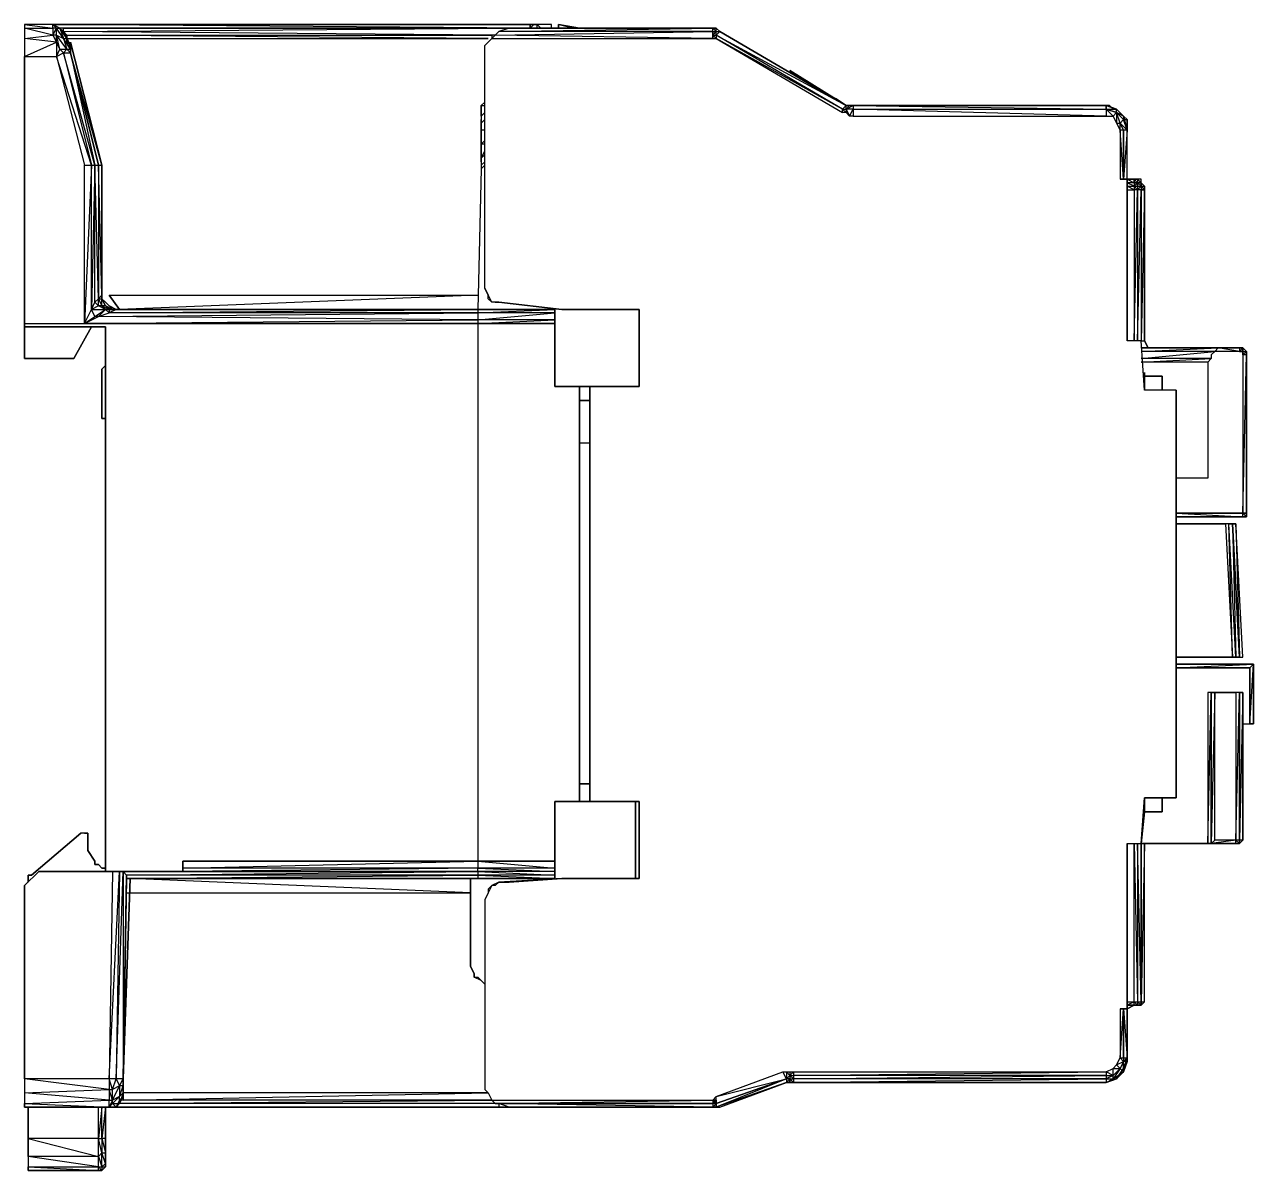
# Model space of a CAD drawing. Extents: x 0 to 80.2, y 0 to 74.7.
import ezdxf

# ---------------------------------------------------------------- set-up
doc = ezdxf.new("R2010")
doc.units = 0

# ---------------------------------------------------------------- blocks, each defined once
blk = doc.blocks.new('con-2')
at = {"elevation": 53.511, "flags": 128}
for points in [[(-22687.218, 27737.506), (-22687.218, 27737.277), (-22687.218, 27736.59), (-22687.218, 27735.432), (-22687.218, 27718.023), (-22687.218, 27735.432), (-22685.145, 27735.432), (-22683.314, 27728.337)], [(-22652.857, 27737.506), (-22654.002, 27737.506), (-22685.374, 27737.506), (-22687.218, 27737.506), (-22687.218, 27737.277), (-22685.374, 27737.277), (-22685.374, 27736.819), (-22687.218, 27737.277), (-22687.218, 27736.59), (-22685.374, 27736.819), (-22685.145, 27736.361)], [(-22684.916, 27737.277), (-22685.374, 27737.506)], [(-22682.169, 27728.337), (-22684.229, 27735.675), (-22684.229, 27736.132), (-22684.458, 27736.361), (-22684.458, 27736.59), (-22684.458, 27736.819), (-22684.687, 27737.048), (-22656.062, 27737.277), (-22684.687, 27737.277), (-22654.231, 27737.277), (-22685.374, 27737.506), (-22654.002, 27737.506)], [(-22685.145, 27736.361), (-22685.145, 27736.819), (-22685.374, 27736.819), (-22685.145, 27737.277), (-22684.916, 27737.277), (-22685.374, 27737.506), (-22685.145, 27737.277), (-22685.374, 27737.277)], [(-22684.916, 27735.903), (-22685.145, 27736.819), (-22685.145, 27737.277)], [(-22684.458, 27736.819), (-22656.749, 27736.819), (-22684.687, 27737.048), (-22684.916, 27737.277)], [(-22642.328, 27736.59), (-22656.52, 27736.819), (-22642.328, 27737.048), (-22656.291, 27737.048), (-22642.328, 27737.277), (-22655.604, 27737.277), (-22656.291, 27737.048), (-22656.52, 27736.819)], [(-22654.231, 27737.506), (-22654.231, 27737.277)], [(-22654.002, 27737.506), (-22654.231, 27737.277)], [(-22654.231, 27737.277), (-22654.231, 27737.506), (-22654.002, 27737.506)], [(-22652.857, 27737.277), (-22652.857, 27737.506), (-22654.002, 27737.506)], [(-22653.544, 27737.277), (-22653.773, 27737.277), (-22653.773, 27737.506)], [(-22651.484, 27737.277), (-22652.4, 27737.506)], [(-22651.255, 27737.277), (-22652.4, 27737.506)], [(-22642.328, 27737.048), (-22642.328, 27737.277)], [(-22642.328, 27736.819), (-22642.1, 27737.048), (-22642.328, 27737.277)], [(-22642.328, 27736.819), (-22642.328, 27737.048), (-22642.1, 27737.048), (-22642.1, 27737.277), (-22642.328, 27737.277)], [(-22642.1, 27737.277), (-22642.328, 27737.277)], [(-22642.328, 27737.277), (-22642.1, 27737.277), (-22641.871, 27737.048), (-22633.631, 27732.228)], [(-22656.291, 27719.396), (-22652.171, 27718.938), (-22647.364, 27718.938), (-22647.135, 27718.938), (-22647.135, 27718.71), (-22647.135, 27714.132), (-22647.135, 27713.903), (-22647.364, 27713.903), (-22650.34, 27713.903), (-22650.34, 27686.853), (-22647.364, 27686.853), (-22647.135, 27686.853), (-22647.135, 27682.046), (-22647.135, 27681.818), (-22647.364, 27681.818), (-22652.171, 27681.818), (-22647.364, 27681.818), (-22647.135, 27681.818), (-22647.135, 27682.046), (-22647.135, 27686.853), (-22647.364, 27686.853), (-22650.34, 27686.853), (-22650.34, 27713.903), (-22647.364, 27713.903), (-22647.135, 27713.903), (-22647.135, 27714.132), (-22647.135, 27718.71), (-22647.135, 27718.938), (-22647.364, 27718.938), (-22652.171, 27718.938), (-22656.291, 27719.396), (-22656.749, 27719.396), (-22656.978, 27719.854), (-22657.206, 27720.312), (-22657.206, 27735.675), (-22657.206, 27736.132), (-22656.978, 27736.361), (-22656.749, 27736.59)], [(-22656.52, 27719.396), (-22656.291, 27719.396), (-22656.52, 27719.396), (-22656.749, 27719.396), (-22656.978, 27719.625), (-22656.978, 27719.854), (-22657.206, 27720.312), (-22657.206, 27735.675), (-22657.206, 27736.132), (-22656.978, 27736.361), (-22656.749, 27736.59), (-22642.328, 27736.59), (-22642.1, 27736.59), (-22633.859, 27731.77)], [(-22633.173, 27731.541), (-22633.402, 27731.541), (-22633.631, 27731.77), (-22633.859, 27731.77), (-22633.859, 27731.999), (-22642.1, 27736.59)], [(-22683.314, 27718.023), (-22683.314, 27728.337), (-22682.856, 27728.337), (-22685.145, 27735.432), (-22684.687, 27735.675), (-22682.856, 27728.337), (-22682.627, 27728.337), (-22684.687, 27735.675), (-22684.229, 27735.675)], [(-22657.206, 27732.457), (-22657.435, 27732.228), (-22657.435, 27731.541), (-22657.435, 27732.228), (-22657.206, 27732.228)], [(-22633.631, 27731.999), (-22633.631, 27732.228), (-22633.402, 27732.228), (-22633.631, 27731.999), (-22633.402, 27731.541), (-22633.173, 27731.999), (-22633.631, 27731.999), (-22633.173, 27732.228), (-22633.173, 27731.999), (-22633.173, 27731.541), (-22616.679, 27731.541), (-22616.221, 27731.541), (-22615.992, 27731.083), (-22615.763, 27730.625), (-22615.763, 27727.421)], [(-22616.679, 27732.228), (-22616.45, 27732.228), (-22616.221, 27731.999), (-22615.992, 27731.999), (-22615.535, 27731.541)], [(-22657.435, 27731.541), (-22657.435, 27731.083), (-22657.435, 27730.625), (-22657.435, 27729.71), (-22657.435, 27728.794), (-22657.435, 27728.337), (-22657.435, 27728.108), (-22657.664, 27718.938)], [(-22657.206, 27731.77), (-22657.435, 27731.541), (-22657.435, 27731.083)], [(-22657.206, 27731.312), (-22657.435, 27731.083)], [(-22616.679, 27731.999), (-22616.679, 27731.541)], [(-22615.763, 27673.335), (-22615.763, 27670.131), (-22615.535, 27673.335), (-22615.535, 27670.131), (-22615.306, 27670.131), (-22615.306, 27673.335), (-22615.306, 27670.131), (-22615.306, 27673.335), (-22615.763, 27673.335), (-22615.306, 27673.335), (-22615.306, 27684.106), (-22614.39, 27684.106), (-22614.161, 27686.166), (-22613.017, 27686.166), (-22613.017, 27687.082), (-22613.017, 27686.166), (-22614.161, 27686.166), (-22614.39, 27684.106), (-22614.161, 27687.082), (-22612.101, 27687.082), (-22612.101, 27713.674), (-22614.161, 27713.674), (-22614.161, 27714.59), (-22613.017, 27714.59), (-22613.017, 27713.674), (-22613.017, 27714.59), (-22614.161, 27714.59), (-22614.161, 27714.818), (-22614.161, 27714.59), (-22614.161, 27713.674), (-22614.39, 27716.878), (-22615.306, 27716.878), (-22615.306, 27727.421), (-22615.306, 27730.625), (-22615.535, 27731.312), (-22615.306, 27731.312), (-22615.306, 27730.625), (-22615.306, 27731.312), (-22615.535, 27731.541), (-22615.535, 27731.312), (-22615.992, 27731.77), (-22615.992, 27731.083), (-22615.763, 27731.083), (-22615.535, 27731.312)], [(-22615.535, 27730.625), (-22615.763, 27730.625), (-22615.763, 27731.083), (-22615.992, 27731.77)], [(-22657.435, 27731.083), (-22657.435, 27730.625), (-22657.435, 27729.71), (-22657.206, 27729.939)], [(-22657.206, 27730.625), (-22657.435, 27730.625)], [(-22615.535, 27727.421), (-22615.763, 27730.625)], [(-22610.041, 27715.505), (-22614.39, 27715.505), (-22609.812, 27715.734), (-22614.39, 27715.734), (-22609.583, 27716.192), (-22614.39, 27716.192), (-22609.355, 27716.421), (-22614.39, 27716.421), (-22608.897, 27716.421), (-22609.355, 27716.421), (-22609.583, 27716.192), (-22609.812, 27715.963), (-22609.812, 27715.734), (-22610.041, 27715.505), (-22610.041, 27707.938), (-22612.101, 27707.938), (-22612.101, 27713.674), (-22614.161, 27713.674), (-22614.39, 27716.878), (-22615.306, 27716.878), (-22615.306, 27727.421), (-22615.763, 27727.421), (-22615.306, 27727.421), (-22615.306, 27730.625), (-22615.535, 27727.421)], [(-22657.206, 27729.71), (-22657.435, 27729.71), (-22657.435, 27728.794), (-22657.206, 27729.252)], [(-22657.206, 27729.023), (-22657.435, 27728.794), (-22657.435, 27728.337), (-22657.206, 27728.565), (-22657.435, 27728.337), (-22657.435, 27728.108), (-22657.206, 27728.337)], [(-22683.314, 27718.023), (-22682.627, 27718.481), (-22682.856, 27718.938), (-22682.627, 27719.396), (-22682.627, 27728.337), (-22682.856, 27718.938)], [(-22682.627, 27719.396), (-22682.398, 27719.625), (-22682.627, 27728.337)], [(-22682.169, 27728.337), (-22682.169, 27726.963)], [(-22682.169, 27719.854), (-22682.169, 27728.337)], [(-22657.435, 27728.108), (-22657.664, 27718.938)], [(-22614.619, 27726.963), (-22614.39, 27726.963), (-22614.619, 27726.734), (-22614.39, 27726.963), (-22614.39, 27726.734), (-22614.161, 27726.734), (-22614.161, 27723.988), (-22614.161, 27723.745), (-22614.161, 27722.372), (-22614.161, 27720.77), (-22614.161, 27719.167), (-22614.161, 27718.023), (-22614.161, 27717.565), (-22614.161, 27718.023), (-22614.161, 27719.167), (-22614.161, 27718.023), (-22614.161, 27717.565), (-22614.161, 27718.023), (-22614.161, 27719.167), (-22614.161, 27720.77), (-22614.161, 27722.372), (-22614.161, 27720.77), (-22614.161, 27722.372), (-22614.161, 27716.878), (-22614.161, 27726.734), (-22614.161, 27726.963), (-22614.39, 27727.192), (-22614.39, 27727.421), (-22614.619, 27727.421), (-22614.848, 27727.421), (-22614.619, 27727.421), (-22614.848, 27727.421), (-22615.306, 27727.421), (-22614.848, 27727.421), (-22614.619, 27727.421), (-22614.848, 27727.421), (-22614.848, 27727.192), (-22614.619, 27727.192), (-22614.619, 27726.963), (-22614.619, 27727.192), (-22614.39, 27726.963), (-22614.39, 27727.192), (-22614.39, 27727.421), (-22614.619, 27727.421), (-22614.619, 27727.192), (-22614.39, 27727.192), (-22614.619, 27727.192), (-22614.39, 27727.192), (-22614.39, 27726.963), (-22614.161, 27726.963), (-22614.161, 27726.734), (-22614.39, 27726.963)], [(-22615.306, 27727.421), (-22615.306, 27727.192), (-22615.306, 27726.963), (-22615.306, 27726.734)], [(-22614.619, 27727.421), (-22614.39, 27727.192), (-22614.39, 27727.421)], [(-22614.848, 27726.963), (-22615.306, 27727.192), (-22615.306, 27726.963), (-22614.848, 27726.963), (-22614.848, 27726.734), (-22614.848, 27716.878), (-22614.619, 27726.734), (-22614.619, 27716.878), (-22614.39, 27726.734), (-22614.39, 27716.878), (-22614.161, 27716.878)], [(-22614.848, 27727.192), (-22614.848, 27726.963), (-22614.619, 27726.963), (-22614.619, 27726.734), (-22614.848, 27726.963), (-22614.619, 27727.192)], [(-22614.161, 27726.963), (-22614.161, 27726.734), (-22614.39, 27726.734), (-22614.619, 27726.734), (-22614.848, 27726.734)], [(-22682.169, 27719.396), (-22682.169, 27719.854), (-22682.169, 27722.372)], [(-22614.161, 27722.372), (-22614.161, 27720.77), (-22614.161, 27719.167), (-22614.161, 27718.023), (-22614.161, 27717.565)], [(-22657.206, 27720.312), (-22656.978, 27719.854)], [(-22682.398, 27719.167), (-22682.627, 27719.396), (-22682.398, 27719.625)], [(-22681.94, 27718.938), (-22682.169, 27719.167), (-22682.398, 27719.167), (-22682.398, 27719.625), (-22682.169, 27719.625), (-22682.169, 27719.854), (-22682.398, 27719.625), (-22682.169, 27719.167), (-22682.169, 27719.625)], [(-22681.711, 27719.854), (-22657.664, 27719.854), (-22681.025, 27718.938)], [(-22683.314, 27718.023), (-22682.398, 27718.481)], [(-22682.398, 27718.481), (-22681.711, 27718.71)], [(-22657.664, 27718.938), (-22681.254, 27718.938), (-22681.711, 27719.167), (-22681.254, 27718.938), (-22681.482, 27718.938), (-22681.94, 27719.167)], [(-22681.94, 27719.167), (-22681.711, 27718.938), (-22681.482, 27718.938), (-22681.254, 27718.938)], [(-22681.482, 27718.938), (-22681.254, 27718.938), (-22681.711, 27718.938), (-22681.254, 27718.938), (-22681.711, 27718.71)], [(-22687.218, 27718.023), (-22657.664, 27718.023), (-22657.664, 27682.962), (-22676.905, 27682.962), (-22676.905, 27682.504), (-22657.664, 27682.962), (-22657.664, 27682.504), (-22676.905, 27682.504), (-22676.905, 27682.275), (-22676.905, 27682.962), (-22657.664, 27682.962), (-22652.629, 27682.962), (-22657.664, 27682.962), (-22652.629, 27682.504), (-22657.664, 27682.504), (-22652.629, 27682.275), (-22657.664, 27682.275), (-22652.629, 27682.046), (-22657.664, 27682.046), (-22652.629, 27681.818), (-22652.629, 27682.046), (-22652.629, 27682.275), (-22652.629, 27682.504), (-22652.629, 27682.962), (-22652.629, 27686.853)], [(-22652.629, 27718.023), (-22657.664, 27718.023), (-22652.629, 27718.023), (-22652.629, 27713.903), (-22651.026, 27713.903), (-22651.026, 27686.853), (-22652.629, 27686.853)], [(-22607.981, 27716.192), (-22609.355, 27716.421), (-22607.981, 27716.421), (-22608.897, 27716.421), (-22614.39, 27716.421)], [(-22607.752, 27716.421), (-22607.752, 27716.192), (-22607.981, 27716.192), (-22607.752, 27716.192), (-22607.752, 27715.963), (-22607.752, 27716.192), (-22607.981, 27716.192), (-22609.583, 27716.192), (-22609.812, 27715.963), (-22609.812, 27715.734), (-22610.041, 27715.505), (-22610.041, 27707.938), (-22612.101, 27707.938), (-22612.101, 27705.649), (-22607.752, 27705.649)], [(-22607.981, 27716.421), (-22607.752, 27716.421)], [(-22607.981, 27716.192), (-22607.752, 27716.421)], [(-22607.752, 27716.192), (-22607.752, 27716.421), (-22607.752, 27716.192), (-22607.752, 27716.421)], [(-22607.523, 27715.963), (-22607.752, 27715.963), (-22607.752, 27716.192), (-22607.523, 27716.192), (-22607.752, 27716.421)], [(-22607.523, 27715.963), (-22607.523, 27716.192), (-22607.752, 27716.421)], [(-22613.017, 27713.674), (-22613.017, 27714.59)], [(-22651.026, 27713.903), (-22652.629, 27713.903)], [(-22651.026, 27713.903), (-22651.026, 27712.987)], [(-22607.752, 27684.335), (-22607.752, 27693.962), (-22607.752, 27691.902), (-22607.294, 27691.902), (-22607.294, 27695.565), (-22612.101, 27695.565), (-22612.101, 27687.082), (-22612.101, 27695.565), (-22612.101, 27695.793), (-22612.101, 27705.42), (-22612.101, 27705.649), (-22612.101, 27707.938), (-22612.101, 27713.674), (-22612.101, 27687.082), (-22614.161, 27687.082)], [(-22651.026, 27710.227), (-22650.34, 27710.227)], [(-22612.101, 27705.42), (-22607.752, 27705.42), (-22607.523, 27705.42), (-22607.523, 27705.649)], [(-22607.523, 27705.42), (-22607.752, 27705.42), (-22607.752, 27705.649), (-22612.101, 27705.649), (-22607.752, 27705.649)], [(-22607.752, 27705.649), (-22607.523, 27705.42), (-22607.523, 27705.649)], [(-22607.981, 27696.251), (-22608.21, 27696.251), (-22608.439, 27696.251), (-22608.668, 27704.963), (-22608.439, 27704.963), (-22608.21, 27696.251), (-22608.668, 27704.963), (-22608.897, 27704.963)], [(-22607.981, 27696.251), (-22607.752, 27696.251)], [(-22612.101, 27695.793), (-22612.101, 27695.565), (-22607.066, 27695.793), (-22607.294, 27695.565), (-22607.294, 27691.902)], [(-22607.752, 27693.962), (-22607.981, 27693.962), (-22608.21, 27693.962), (-22609.583, 27693.962), (-22609.812, 27693.962), (-22610.041, 27693.962), (-22610.041, 27684.106), (-22614.161, 27684.106), (-22610.041, 27684.106), (-22608.21, 27684.106), (-22607.981, 27684.106), (-22607.752, 27684.335), (-22607.981, 27684.335)], [(-22610.041, 27693.962), (-22610.041, 27684.106)], [(-22609.583, 27684.335), (-22609.812, 27684.106), (-22609.812, 27693.962), (-22609.812, 27684.106), (-22609.812, 27693.962)], [(-22608.21, 27684.335), (-22609.583, 27684.335), (-22609.583, 27693.962), (-22608.21, 27693.962), (-22608.21, 27684.335), (-22607.981, 27693.962), (-22608.21, 27693.962)], [(-22607.752, 27691.902), (-22607.294, 27691.902), (-22607.066, 27691.902)], [(-22652.629, 27686.853), (-22651.026, 27686.853), (-22650.34, 27686.853), (-22651.026, 27686.853), (-22651.026, 27687.998)], [(-22647.364, 27681.818), (-22647.364, 27686.853)], [(-22615.535, 27670.131), (-22615.535, 27673.335), (-22615.306, 27670.131), (-22615.306, 27673.335), (-22615.306, 27684.106), (-22614.39, 27684.106), (-22614.161, 27687.082)], [(-22613.017, 27687.082), (-22613.017, 27686.166)], [(-22683.314, 27684.793), (-22683.543, 27684.793)], [(-22683.314, 27684.793), (-22683.543, 27684.793)], [(-22614.848, 27673.564), (-22614.619, 27673.564), (-22614.848, 27673.564), (-22614.619, 27673.564), (-22614.848, 27673.564), (-22614.619, 27673.564), (-22614.848, 27673.564), (-22614.848, 27673.793), (-22615.306, 27673.564), (-22614.848, 27673.564), (-22615.306, 27673.564), (-22614.848, 27673.564), (-22615.306, 27673.564), (-22614.848, 27673.564), (-22615.306, 27673.335), (-22615.306, 27673.564), (-22615.306, 27673.793), (-22615.306, 27684.106), (-22615.306, 27673.793), (-22614.848, 27673.793), (-22614.848, 27684.106), (-22614.619, 27673.793), (-22614.39, 27673.793), (-22614.39, 27673.564), (-22614.161, 27673.793), (-22614.161, 27684.106), (-22614.39, 27684.106), (-22614.161, 27684.106), (-22614.39, 27673.793), (-22614.39, 27684.106), (-22614.39, 27673.793), (-22614.619, 27684.106), (-22614.619, 27673.793), (-22614.619, 27673.564), (-22614.848, 27673.793), (-22614.619, 27673.793), (-22614.39, 27673.564), (-22614.619, 27673.564), (-22614.39, 27673.564), (-22614.619, 27673.564), (-22614.39, 27673.564), (-22614.39, 27673.793), (-22614.161, 27673.793), (-22614.161, 27684.106)], [(-22608.21, 27684.106), (-22609.812, 27684.106)], [(-22680.567, 27682.046), (-22680.796, 27682.275), (-22657.664, 27682.275), (-22676.905, 27682.275), (-22676.905, 27682.962)], [(-22657.664, 27682.275), (-22657.664, 27682.504), (-22676.905, 27682.275)], [(-22681.482, 27682.275), (-22681.711, 27668.757), (-22687.218, 27668.757), (-22687.218, 27667.842), (-22687.218, 27667.155), (-22687.218, 27666.926), (-22681.711, 27666.926)], [(-22680.567, 27680.902), (-22658.122, 27680.902), (-22680.338, 27681.818), (-22657.664, 27681.818), (-22652.629, 27681.818), (-22657.664, 27681.818), (-22680.338, 27681.818), (-22680.796, 27668.757), (-22680.796, 27668.299), (-22680.796, 27668.071), (-22680.796, 27667.842), (-22680.796, 27668.299), (-22680.796, 27668.757), (-22680.796, 27668.299), (-22681.025, 27668.299), (-22680.796, 27668.757), (-22681.254, 27668.757), (-22681.025, 27668.299), (-22681.482, 27668.071), (-22681.711, 27668.757), (-22681.711, 27668.071), (-22687.218, 27668.757), (-22687.218, 27667.842), (-22681.711, 27668.071), (-22681.711, 27667.384), (-22687.218, 27667.842), (-22687.218, 27667.155), (-22681.711, 27667.384)], [(-22682.169, 27682.275), (-22682.398, 27682.275)], [(-22682.169, 27682.275), (-22682.398, 27682.275)], [(-22681.482, 27667.384), (-22681.482, 27668.071), (-22681.254, 27668.757), (-22681.711, 27668.757), (-22681.025, 27682.275), (-22681.254, 27668.757), (-22680.796, 27682.275), (-22680.796, 27668.757), (-22680.567, 27681.818), (-22680.338, 27681.818), (-22680.796, 27668.757), (-22680.338, 27681.818)], [(-22657.893, 27675.395), (-22657.664, 27675.395), (-22657.435, 27675.166), (-22657.893, 27675.395), (-22657.893, 27675.624), (-22658.122, 27676.082), (-22658.122, 27681.818), (-22658.122, 27676.082), (-22657.893, 27675.624), (-22657.893, 27675.395), (-22657.664, 27675.395)], [(-22656.291, 27681.589), (-22655.604, 27681.589), (-22652.171, 27681.818), (-22656.291, 27681.589), (-22656.749, 27681.36), (-22656.978, 27680.902), (-22657.206, 27680.444), (-22657.206, 27668.299), (-22657.206, 27668.071), (-22656.978, 27667.842), (-22656.749, 27667.384), (-22642.328, 27667.384), (-22642.1, 27667.613), (-22637.751, 27669.215)], [(-22656.291, 27681.589), (-22656.52, 27681.36), (-22656.749, 27681.36), (-22656.978, 27681.131), (-22656.978, 27680.902), (-22657.206, 27680.444), (-22657.206, 27668.299), (-22657.206, 27668.071), (-22656.978, 27667.842), (-22656.749, 27667.384), (-22656.52, 27667.155), (-22656.291, 27667.155), (-22656.291, 27666.926)], [(-22656.978, 27680.902), (-22657.206, 27680.444)], [(-22615.306, 27673.793), (-22615.306, 27673.564), (-22615.306, 27673.335), (-22614.848, 27673.564), (-22614.619, 27673.564)], [(-22642.328, 27666.926), (-22642.1, 27666.926), (-22641.871, 27666.926), (-22637.522, 27668.528), (-22637.293, 27668.528), (-22637.064, 27668.528), (-22616.679, 27668.528), (-22615.992, 27668.757), (-22615.535, 27669.444), (-22615.306, 27670.131)], [(-22637.293, 27669.215), (-22637.064, 27669.215), (-22616.679, 27669.215), (-22616.221, 27669.444), (-22615.992, 27669.673), (-22615.763, 27670.131)], [(-22615.306, 27669.902), (-22615.535, 27669.215), (-22615.535, 27669.902)], [(-22680.796, 27668.071), (-22680.796, 27667.613), (-22680.796, 27667.842), (-22680.796, 27668.071), (-22680.796, 27668.299), (-22680.796, 27668.757)], [(-22637.293, 27668.986), (-22637.522, 27669.215), (-22637.522, 27668.757), (-22637.522, 27668.528), (-22642.1, 27666.926), (-22642.328, 27666.926)], [(-22642.1, 27667.155), (-22642.1, 27667.613), (-22637.522, 27668.757), (-22637.751, 27669.215), (-22637.522, 27669.215), (-22637.293, 27669.215), (-22637.293, 27668.986), (-22637.293, 27668.757), (-22637.293, 27668.528), (-22637.522, 27668.528)], [(-22637.522, 27668.757), (-22642.1, 27666.926), (-22641.871, 27666.926), (-22637.522, 27668.528), (-22637.293, 27668.757), (-22637.522, 27668.757), (-22637.293, 27668.986), (-22637.064, 27669.215), (-22637.064, 27668.986)], [(-22637.293, 27668.757), (-22637.064, 27668.757), (-22637.064, 27668.528)], [(-22616.221, 27668.986), (-22616.679, 27669.215), (-22616.679, 27668.986), (-22637.064, 27668.986), (-22616.679, 27669.215)], [(-22616.679, 27668.986), (-22616.221, 27668.986), (-22616.679, 27668.757), (-22616.221, 27668.757), (-22616.221, 27668.986)], [(-22681.711, 27666.926), (-22681.254, 27666.926), (-22681.482, 27667.155), (-22681.482, 27667.384), (-22681.711, 27668.071), (-22681.482, 27668.071)], [(-22687.218, 27666.926), (-22687.218, 27667.155), (-22681.711, 27666.926)], [(-22656.291, 27667.155), (-22681.025, 27667.155), (-22656.749, 27667.384), (-22680.796, 27667.384), (-22656.978, 27667.842), (-22680.796, 27667.842), (-22680.796, 27667.384), (-22681.025, 27667.384), (-22681.025, 27667.155), (-22681.254, 27666.926), (-22681.482, 27666.926), (-22681.711, 27666.926), (-22681.482, 27666.926)], [(-22680.796, 27667.613), (-22681.025, 27667.384), (-22681.254, 27666.926), (-22681.025, 27667.155)], [(-22681.025, 27667.384), (-22681.025, 27667.155)], [(-22642.328, 27666.926), (-22655.604, 27666.926), (-22656.291, 27666.926), (-22655.604, 27666.926), (-22656.291, 27667.155)], [(-22642.1, 27666.926), (-22642.1, 27667.155), (-22642.328, 27667.155), (-22642.1, 27667.384), (-22642.1, 27667.155), (-22642.328, 27666.926)], [(-22683.085, 27666.926), (-22685.374, 27666.926), (-22687.218, 27666.926), (-22681.711, 27666.926), (-22655.604, 27666.926)], [(-22681.711, 27666.926), (-22687.218, 27666.926), (-22685.374, 27666.926), (-22683.085, 27666.926)], [(-22682.398, 27662.793), (-22686.989, 27662.793), (-22686.989, 27663.021), (-22682.398, 27662.793), (-22682.398, 27663.021), (-22682.398, 27663.708), (-22686.989, 27663.708), (-22686.989, 27663.021), (-22682.398, 27663.021), (-22686.989, 27663.708), (-22686.989, 27664.866), (-22686.989, 27666.926), (-22686.989, 27664.866), (-22686.989, 27663.708), (-22686.989, 27663.021), (-22686.989, 27662.793), (-22682.398, 27662.793), (-22682.169, 27662.793), (-22681.94, 27663.021), (-22681.94, 27663.25), (-22682.169, 27663.937), (-22682.398, 27664.866), (-22682.169, 27664.866), (-22682.169, 27663.937), (-22682.398, 27663.708), (-22682.169, 27663.021), (-22682.169, 27663.937), (-22681.94, 27663.937), (-22681.94, 27663.25), (-22681.94, 27663.479), (-22681.94, 27663.021), (-22682.169, 27662.793), (-22682.398, 27662.793), (-22682.169, 27662.793)], [(-22681.94, 27664.866), (-22681.94, 27666.926), (-22682.169, 27664.866), (-22682.169, 27666.926), (-22682.398, 27664.866), (-22682.398, 27666.926)], [(-22681.94, 27664.866), (-22681.94, 27663.937), (-22681.94, 27664.866), (-22682.169, 27664.866), (-22681.94, 27663.937), (-22681.94, 27664.166), (-22681.94, 27664.637), (-22681.94, 27665.553), (-22681.94, 27666.468), (-22681.94, 27666.926)], [(-22656.062, 27666.926), (-22681.482, 27666.926)], [(-22642.328, 27666.926), (-22642.557, 27666.926)], [(-22681.94, 27664.166), (-22681.94, 27663.937), (-22681.94, 27663.479), (-22681.94, 27663.25), (-22681.94, 27663.479), (-22681.94, 27663.937), (-22681.94, 27664.866)]]:
    blk.add_lwpolyline(points, dxfattribs=at)
for points in [[(-22685.374, 27737.277), (-22685.374, 27737.506), (-22687.218, 27737.506)], [(-22684.916, 27737.277), (-22684.687, 27736.59), (-22684.458, 27735.903), (-22684.687, 27735.675), (-22684.916, 27735.903), (-22684.458, 27735.903), (-22685.145, 27736.819), (-22684.687, 27736.59), (-22685.145, 27737.277)], [(-22684.687, 27737.277), (-22684.916, 27737.277), (-22684.687, 27737.048), (-22684.687, 27737.277)], [(-22684.458, 27736.819), (-22684.458, 27736.59), (-22684.916, 27737.277)], [(-22684.458, 27736.819), (-22684.687, 27737.048), (-22684.458, 27736.59)], [(-22655.604, 27737.277), (-22642.328, 27737.277)], [(-22654.231, 27737.277), (-22654.46, 27737.277)], [(-22654.002, 27737.506), (-22653.773, 27737.506)], [(-22653.544, 27737.277), (-22653.773, 27737.506), (-22654.002, 27737.506), (-22653.773, 27737.506)], [(-22652.4, 27737.277), (-22652.4, 27737.506)], [(-22652.4, 27737.506), (-22651.026, 27737.277)], [(-22642.1, 27737.277), (-22642.328, 27737.277)], [(-22642.328, 27737.048), (-22642.328, 27736.59)], [(-22642.1, 27737.277), (-22641.871, 27737.048)], [(-22642.1, 27737.048), (-22641.871, 27737.048), (-22642.1, 27736.819)], [(-22641.871, 27737.048), (-22633.631, 27732.228)], [(-22685.145, 27736.361), (-22687.218, 27736.59), (-22687.218, 27735.432)], [(-22685.145, 27736.361), (-22685.145, 27735.432), (-22684.916, 27735.903)], [(-22684.458, 27736.59), (-22684.229, 27735.903), (-22684.687, 27736.59)], [(-22684.458, 27736.59), (-22656.978, 27736.59), (-22684.458, 27736.819)], [(-22684.458, 27736.59), (-22684.458, 27736.819), (-22684.458, 27736.361), (-22684.458, 27736.59), (-22684.229, 27736.132), (-22684.229, 27735.903), (-22684.229, 27735.675), (-22684.229, 27736.132), (-22684.458, 27736.361)], [(-22682.169, 27728.337), (-22684.229, 27736.361)], [(-22656.749, 27736.819), (-22656.749, 27736.59), (-22656.52, 27736.819), (-22656.749, 27736.819)], [(-22642.328, 27736.819), (-22642.328, 27736.59)], [(-22642.1, 27736.59), (-22642.328, 27736.819), (-22642.1, 27736.819)], [(-22633.859, 27731.999), (-22642.1, 27736.819), (-22633.631, 27732.228), (-22633.859, 27731.999)], [(-22684.229, 27735.903), (-22684.229, 27735.675), (-22684.458, 27735.903)], [(-22684.229, 27735.675), (-22682.627, 27728.337), (-22682.398, 27728.337)], [(-22682.169, 27728.337), (-22684.229, 27735.675), (-22682.398, 27728.337)], [(-22634.317, 27732.685), (-22633.631, 27732.228), (-22637.293, 27734.517), (-22633.631, 27732.228)], [(-22657.206, 27732.457), (-22657.435, 27732.228), (-22657.206, 27732.457)], [(-22633.631, 27732.228), (-22633.402, 27732.228)], [(-22633.173, 27732.228), (-22633.402, 27732.228), (-22633.173, 27732.228)], [(-22633.402, 27732.228), (-22633.173, 27732.228)], [(-22633.173, 27732.228), (-22616.679, 27732.228)], [(-22633.173, 27731.999), (-22616.679, 27731.999), (-22616.679, 27732.228), (-22633.173, 27732.228), (-22616.679, 27731.999), (-22616.679, 27731.541)], [(-22616.679, 27732.228), (-22615.992, 27731.999), (-22615.535, 27731.541), (-22615.306, 27730.625), (-22615.535, 27731.541), (-22615.992, 27731.999), (-22616.221, 27731.999), (-22616.45, 27732.228)], [(-22616.679, 27731.999), (-22615.992, 27731.999), (-22616.679, 27732.228)], [(-22616.679, 27731.999), (-22616.679, 27732.228)], [(-22657.435, 27731.312), (-22657.435, 27730.625), (-22657.435, 27728.565), (-22657.435, 27730.625)], [(-22657.435, 27731.083), (-22657.206, 27731.312)], [(-22633.859, 27731.999), (-22633.631, 27731.999), (-22633.631, 27731.77)], [(-22616.679, 27731.999), (-22615.992, 27731.77), (-22616.221, 27731.541)], [(-22616.679, 27731.999), (-22615.992, 27731.77)], [(-22615.992, 27731.999), (-22615.535, 27731.541), (-22615.992, 27731.77)], [(-22615.535, 27730.625), (-22615.763, 27731.083), (-22615.306, 27730.625), (-22615.535, 27730.625)], [(-22615.535, 27730.625), (-22615.535, 27727.421)], [(-22683.314, 27718.023), (-22682.856, 27718.938), (-22682.856, 27728.337), (-22683.314, 27718.023)], [(-22682.398, 27728.337), (-22682.398, 27719.625), (-22682.169, 27719.854)], [(-22682.169, 27728.337), (-22682.169, 27719.854)], [(-22682.169, 27722.143), (-22682.169, 27722.372), (-22682.169, 27719.854), (-22682.169, 27728.337), (-22682.169, 27726.963), (-22682.169, 27726.505), (-22682.169, 27725.59), (-22682.169, 27724.445), (-22682.169, 27723.287), (-22682.169, 27722.372)], [(-22657.435, 27728.108), (-22657.206, 27728.337)], [(-22615.306, 27727.421), (-22614.848, 27727.192), (-22615.306, 27727.192)], [(-22614.848, 27727.192), (-22614.848, 27727.421), (-22614.619, 27727.192)], [(-22615.306, 27726.963), (-22615.306, 27726.734), (-22614.848, 27726.734)], [(-22615.306, 27716.878), (-22615.306, 27726.734)], [(-22614.39, 27727.192), (-22614.161, 27726.963), (-22614.39, 27727.192)], [(-22614.39, 27727.192), (-22614.161, 27726.963)], [(-22614.161, 27716.878), (-22614.161, 27726.734), (-22614.39, 27716.878)], [(-22614.161, 27719.167), (-22614.161, 27720.77)], [(-22682.169, 27719.854), (-22682.169, 27719.625), (-22681.94, 27719.167), (-22681.482, 27718.938), (-22681.711, 27719.167), (-22681.94, 27719.396), (-22682.169, 27719.625)], [(-22682.169, 27719.854), (-22682.169, 27719.625)], [(-22681.94, 27719.167), (-22682.169, 27719.625), (-22681.94, 27719.167), (-22682.169, 27719.167), (-22681.711, 27718.938)], [(-22681.025, 27718.938), (-22681.711, 27719.854)], [(-22682.856, 27718.938), (-22681.94, 27718.938), (-22682.398, 27719.167), (-22682.856, 27718.938)], [(-22682.398, 27718.481), (-22682.627, 27718.481), (-22681.94, 27718.938)], [(-22657.664, 27718.252), (-22682.398, 27718.481), (-22657.664, 27718.71), (-22657.664, 27718.252)], [(-22681.711, 27718.71), (-22681.94, 27718.938), (-22681.711, 27718.938)], [(-22657.664, 27718.71), (-22681.711, 27718.71), (-22657.664, 27718.938), (-22657.664, 27718.71)], [(-22681.254, 27718.938), (-22657.664, 27718.938)], [(-22652.629, 27718.938), (-22657.664, 27718.938), (-22652.629, 27718.938)], [(-22657.664, 27718.938), (-22652.629, 27718.938)], [(-22652.629, 27718.938), (-22652.629, 27718.71), (-22657.664, 27718.71)], [(-22652.629, 27718.71), (-22652.629, 27718.252), (-22657.664, 27718.252)], [(-22652.629, 27713.903), (-22652.629, 27718.023), (-22652.629, 27718.252), (-22652.629, 27718.71), (-22652.629, 27718.938)], [(-22687.218, 27715.734), (-22684, 27715.734), (-22682.856, 27717.794), (-22684, 27715.734), (-22687.218, 27715.734), (-22687.218, 27717.794), (-22681.94, 27717.794), (-22681.94, 27682.275), (-22686.289, 27682.275), (-22687.218, 27681.36), (-22687.218, 27668.757), (-22687.218, 27681.36), (-22686.289, 27682.275), (-22681.94, 27682.275), (-22676.905, 27682.275), (-22681.94, 27682.275), (-22681.94, 27717.794), (-22687.218, 27717.794), (-22687.218, 27718.023), (-22687.218, 27717.794)], [(-22683.314, 27718.023), (-22657.664, 27718.252), (-22657.664, 27718.023)], [(-22657.664, 27718.023), (-22652.629, 27718.252), (-22652.629, 27718.023)], [(-22657.664, 27718.023), (-22652.629, 27718.023)], [(-22614.161, 27716.878), (-22613.932, 27716.421)], [(-22609.355, 27716.421), (-22608.897, 27716.421), (-22607.981, 27716.421), (-22607.981, 27716.192), (-22609.583, 27716.192)], [(-22607.752, 27716.421), (-22607.981, 27716.421)], [(-22607.981, 27716.421), (-22607.752, 27716.421)], [(-22607.752, 27716.421), (-22607.523, 27716.192), (-22607.752, 27716.421)], [(-22607.523, 27716.192), (-22607.752, 27715.963), (-22607.752, 27716.192), (-22607.523, 27716.192), (-22607.523, 27715.963)], [(-22607.523, 27716.192), (-22607.523, 27715.963), (-22607.523, 27716.192)], [(-22682.169, 27715.047), (-22681.94, 27715.276)], [(-22607.523, 27715.963), (-22607.752, 27715.963), (-22607.752, 27705.649)], [(-22607.523, 27715.963), (-22607.523, 27705.649)], [(-22607.523, 27715.963), (-22607.523, 27705.649)], [(-22681.94, 27711.829), (-22682.169, 27711.829), (-22682.169, 27715.047), (-22682.169, 27711.829)], [(-22651.026, 27687.998), (-22651.026, 27686.853), (-22651.026, 27713.903), (-22651.026, 27712.987)], [(-22651.026, 27713.903), (-22650.34, 27713.903)], [(-22650.34, 27712.987), (-22651.026, 27712.987)], [(-22651.026, 27710.227), (-22651.026, 27687.998), (-22651.026, 27710.227)], [(-22612.101, 27694.878), (-22612.101, 27705.649)], [(-22607.752, 27705.42), (-22612.101, 27705.42), (-22612.101, 27705.649)], [(-22607.752, 27705.649), (-22607.523, 27705.649)], [(-22607.523, 27705.42), (-22607.523, 27705.649)], [(-22607.752, 27705.42), (-22612.101, 27705.42)], [(-22607.752, 27696.251), (-22608.21, 27704.963), (-22608.439, 27704.963), (-22608.668, 27704.963), (-22608.897, 27704.963), (-22612.101, 27704.963), (-22608.897, 27704.963), (-22608.439, 27696.251), (-22612.101, 27696.251), (-22608.439, 27696.251), (-22608.21, 27696.251), (-22607.981, 27696.251)], [(-22607.981, 27696.251), (-22608.439, 27704.963)], [(-22608.439, 27704.963), (-22608.21, 27704.963), (-22607.981, 27696.251)], [(-22607.523, 27705.42), (-22607.752, 27705.42)], [(-22607.066, 27695.793), (-22612.101, 27695.793), (-22607.066, 27695.793)], [(-22612.101, 27695.793), (-22607.066, 27695.793)], [(-22612.101, 27695.793), (-22607.066, 27695.793)], [(-22607.294, 27695.565), (-22612.101, 27695.565)], [(-22607.066, 27695.793), (-22607.066, 27691.902), (-22607.294, 27691.902)], [(-22607.066, 27695.793), (-22607.066, 27691.902)], [(-22610.041, 27684.106), (-22609.812, 27693.962), (-22610.041, 27693.962), (-22610.041, 27684.106)], [(-22609.812, 27693.962), (-22609.583, 27693.962), (-22609.812, 27684.106)], [(-22607.981, 27693.962), (-22607.981, 27684.335)], [(-22607.981, 27684.335), (-22607.981, 27693.962), (-22607.752, 27693.962)], [(-22607.752, 27691.902), (-22607.752, 27684.335), (-22607.752, 27693.962), (-22607.752, 27691.902)], [(-22651.026, 27687.998), (-22650.34, 27687.998)], [(-22652.629, 27682.275), (-22652.629, 27682.504), (-22652.629, 27682.962), (-22652.629, 27686.853), (-22652.629, 27681.818), (-22652.629, 27682.046)], [(-22647.364, 27681.818), (-22647.364, 27686.853), (-22647.364, 27681.818)], [(-22614.161, 27686.166), (-22614.161, 27687.082)], [(-22686.76, 27682.046), (-22683.543, 27684.793)], [(-22681.94, 27682.504), (-22682.169, 27682.504), (-22682.398, 27682.733), (-22682.627, 27682.733), (-22682.627, 27682.962), (-22683.085, 27683.649), (-22683.085, 27684.335), (-22683.085, 27684.793), (-22683.314, 27684.793), (-22683.085, 27684.793), (-22683.085, 27684.335), (-22683.085, 27683.649), (-22682.627, 27682.962), (-22682.627, 27682.733), (-22682.398, 27682.733), (-22682.169, 27682.504)], [(-22610.041, 27684.106), (-22608.21, 27684.106), (-22610.041, 27684.106)], [(-22610.041, 27684.106), (-22608.21, 27684.106), (-22609.812, 27684.106)], [(-22609.812, 27684.106), (-22608.21, 27684.106), (-22608.21, 27684.335)], [(-22607.981, 27684.335), (-22607.981, 27684.106), (-22607.981, 27684.335), (-22608.21, 27684.335), (-22607.981, 27684.106)], [(-22607.981, 27684.106), (-22608.21, 27684.106)], [(-22607.981, 27684.106), (-22608.21, 27684.106), (-22607.981, 27684.106)], [(-22607.752, 27684.335), (-22607.981, 27684.106)], [(-22652.629, 27682.962), (-22657.664, 27682.962), (-22652.629, 27682.962)], [(-22686.989, 27681.818), (-22686.989, 27682.046), (-22686.76, 27682.046), (-22686.989, 27682.046)], [(-22686.989, 27681.589), (-22686.989, 27681.818)], [(-22684, 27682.275), (-22682.398, 27682.275)], [(-22682.169, 27682.275), (-22681.94, 27682.275)], [(-22680.796, 27668.757), (-22680.567, 27682.046), (-22680.567, 27681.818), (-22680.796, 27668.757)], [(-22680.567, 27682.046), (-22657.664, 27682.275), (-22657.664, 27682.046), (-22680.567, 27682.046)], [(-22680.567, 27681.818), (-22657.664, 27682.046), (-22657.664, 27681.818)], [(-22656.291, 27681.589), (-22655.604, 27681.589), (-22652.171, 27681.818)], [(-22657.206, 27674.937), (-22657.435, 27675.166)], [(-22614.39, 27673.564), (-22614.39, 27673.793), (-22614.161, 27673.793), (-22614.39, 27673.564)], [(-22615.763, 27669.444), (-22615.992, 27669.673), (-22615.535, 27669.902)], [(-22615.763, 27670.131), (-22615.535, 27670.131), (-22615.535, 27669.902)], [(-22615.306, 27669.902), (-22615.306, 27670.131), (-22615.535, 27669.444), (-22615.306, 27669.902), (-22615.535, 27669.902), (-22615.306, 27670.131)], [(-22637.522, 27668.757), (-22642.1, 27667.155)], [(-22637.293, 27668.986), (-22637.064, 27668.986), (-22637.064, 27668.757), (-22637.293, 27668.986)], [(-22637.293, 27668.757), (-22637.064, 27668.528), (-22637.293, 27668.528)], [(-22637.064, 27668.757), (-22616.679, 27668.986), (-22616.679, 27668.757)], [(-22616.679, 27668.757), (-22616.679, 27668.528), (-22637.064, 27668.528)], [(-22616.221, 27668.757), (-22615.992, 27668.757), (-22616.679, 27668.528)], [(-22616.221, 27668.986), (-22616.221, 27669.444), (-22615.763, 27669.444)], [(-22615.763, 27669.444), (-22616.221, 27668.757), (-22615.535, 27669.215), (-22615.535, 27669.444), (-22615.992, 27668.757), (-22615.535, 27669.215)], [(-22681.025, 27667.613), (-22681.482, 27667.155), (-22681.025, 27667.155), (-22681.025, 27667.613), (-22681.482, 27667.384), (-22681.025, 27668.299)], [(-22680.796, 27667.842), (-22681.025, 27667.155), (-22680.796, 27667.613), (-22680.796, 27667.842), (-22681.025, 27667.613), (-22680.796, 27668.299)], [(-22681.482, 27667.384), (-22681.711, 27666.926), (-22681.711, 27667.384)], [(-22681.711, 27666.926), (-22681.482, 27667.155), (-22681.711, 27666.926)], [(-22642.328, 27667.384), (-22642.328, 27667.155), (-22656.52, 27667.155)], [(-22656.291, 27667.155), (-22642.328, 27667.155), (-22642.328, 27666.926)], [(-22642.1, 27667.384), (-22642.1, 27667.155), (-22642.328, 27667.384)], [(-22642.1, 27667.384), (-22642.328, 27667.384), (-22642.1, 27667.384)], [(-22642.1, 27667.155), (-22642.1, 27666.926)], [(-22681.94, 27666.926), (-22683.085, 27666.926)], [(-22681.94, 27666.926), (-22681.94, 27664.866)], [(-22681.482, 27666.926), (-22681.711, 27666.926), (-22655.604, 27666.926)], [(-22642.328, 27666.926), (-22655.604, 27666.926)], [(-22642.1, 27666.926), (-22642.328, 27666.926)], [(-22642.1, 27666.926), (-22642.328, 27666.926)], [(-22682.398, 27663.708), (-22682.398, 27664.866), (-22686.989, 27664.866)], [(-22681.94, 27663.25), (-22681.94, 27663.937), (-22681.94, 27663.479)], [(-22682.169, 27663.021), (-22681.94, 27663.021), (-22681.94, 27663.25), (-22682.169, 27663.021)], [(-22681.94, 27663.25), (-22681.94, 27663.021), (-22681.94, 27663.25)], [(-22682.398, 27663.021), (-22682.169, 27663.021), (-22682.169, 27662.793)], [(-22681.94, 27663.021), (-22682.169, 27662.793), (-22681.94, 27663.021)]]:
    blk.add_lwpolyline(points, close=True, dxfattribs=at)

msp = doc.modelspace()

# ---------------------------------------------------------------- block references
msp.add_blockref('con-2', (22687.218, -27662.793, -53.511))

doc.saveas('drawing.dxf')
